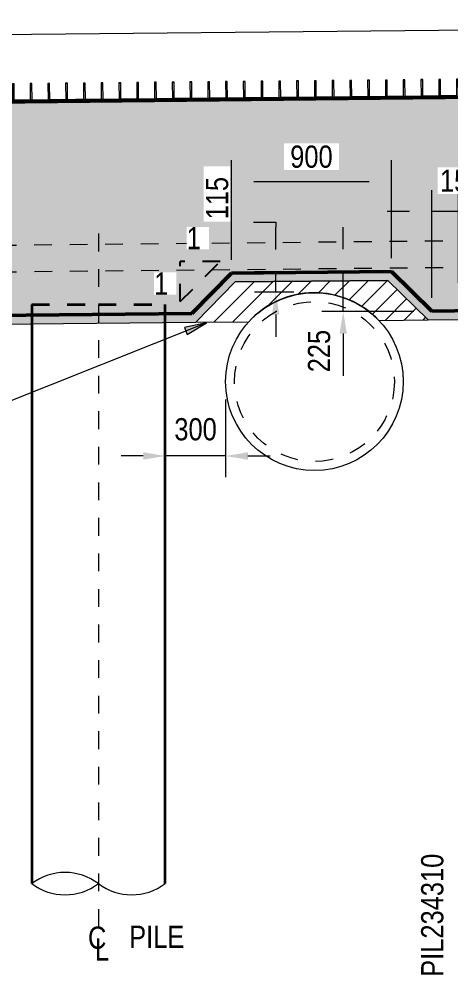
# Model space of a CAD drawing. Header units: metres. Extents: x 1652 to 1736, y -584 to 21.
# Drawn here: x 1699.38 to 1701.81, y 14.05 to 19.43 of the extents above; entities that cross this region are included whole.
import ezdxf

# ---------------------------------------------------------------- set-up
doc = ezdxf.new("R2010")
doc.units = ezdxf.units.M
doc.linetypes.add('JacobsCenter', pattern=[0.015, 0.009, -0.0015, 0.003, -0.0015])
doc.linetypes.add('JacobsDash', pattern=[0.0045, 0.003, -0.0015])
doc.layers.get('Defpoints').update_dxf_attribs({"color": 41})
for name, color, linetype, lineweight in [('BRIDGE-ABUTMENT-CONC', 7, 'Continuous', 50), ('BRIDGE-FRAMING-LINE-18-HID', 7, 'JacobsDash', 18), ('D-BDGE', 7, 'Continuous', 13), ('D-BDGE-FLOOR', 7, 'Continuous', 50), ('D-BDGE-FNDN-LINES-18-HID', 7, 'JacobsDash', 18), ('D-BDGE-FNDN-PILE-CONC', 7, 'Continuous', 50), ('D-BDGE-FRAMING', 7, 'Continuous', 50), ('D-BDGE-LINE', 7, 'Continuous', 9), ('D-ENHA-GEN-LINE', 7, 'Continuous', 9), ('D-ENHA-TEXT', 7, 'Continuous', 9), ('D-ENHA-TEXT-DIMS', 7, 'Continuous', 9), ('D-ENHA-TEXT-TAG', 7, 'Continuous', 18)]:
    doc.layers.add(name, color=color, linetype=linetype, lineweight=lineweight)
doc.styles.add('Arial Narrow_1', font='ARIALN.TTF', dxfattribs={"height": 0.125})
doc.styles.add('Arial Narrow_3', font='ARIALN.TTF', dxfattribs={"height": 0.125})
doc.dimstyles.new('Dimension_Standard_O__mm_', dxfattribs={"dimscale": 0.3048, "dimtxt": 0.127929, "dimasz": 0.410105, "dimexe": 0.393701, "dimexo": 0.246063, "dimgap": 0.246063, "dimtad": 1, "dimdec": 0, "dimlfac": 1000, "dimzin": 0, "dimdsep": 46, "dimtxsty": 'Arial Narrow_1', "dimsah": 1, "dimcen": 0.09, "dimaunit": 1, "dimadec": 4, "dimazin": 0, "dimtfac": 1, "dimtdec": 4, "dimtix": 1, "dimtmove": 0, "dimatfit": 3, "dimfxl": 1, "dimtvp": 1, "dimtfill": 1, "dimtolj": 1, "dimtzin": 0, "dimlwd": 18, "dimlwe": 18, "dimarcsym": 2})
doc.dimstyles.new('Dimension_Standard_O__mm__1', dxfattribs={"dimscale": 0.3048, "dimtxt": 0.127929, "dimasz": 0.410105, "dimexe": 0.393701, "dimexo": 0.246063, "dimgap": 0.246063, "dimtad": 1, "dimdec": 0, "dimlfac": 1000, "dimzin": 0, "dimdsep": 46, "dimtxsty": 'Arial Narrow_1', "dimsah": 1, "dimcen": 0.09, "dimaunit": 1, "dimadec": 4, "dimazin": 0, "dimtfac": 1, "dimtdec": 4, "dimtix": 1, "dimtmove": 2, "dimatfit": 3, "dimfxl": 1, "dimtvp": 1, "dimtfill": 1, "dimtolj": 1, "dimtzin": 0, "dimlwd": 18, "dimlwe": 18, "dimarcsym": 2})
doc.dimstyles.new('Dimension_Standard_O__mm__2', dxfattribs={"dimscale": 0.3048, "dimtxt": 0.127929, "dimasz": 0.410105, "dimexe": 0.393701, "dimexo": 0.246063, "dimgap": 0.246063, "dimtad": 1, "dimdec": 0, "dimlfac": 1000, "dimzin": 0, "dimdsep": 46, "dimtxsty": 'Arial Narrow_3', "dimsah": 1, "dimcen": 0.09, "dimaunit": 1, "dimadec": 4, "dimazin": 0, "dimtfac": 1, "dimtdec": 4, "dimtix": 1, "dimtmove": 0, "dimatfit": 3, "dimfxl": 1, "dimtvp": 1, "dimtfill": 1, "dimtolj": 1, "dimtzin": 0, "dimlwd": 18, "dimlwe": 18, "dimarcsym": 2})
doc.dimstyles.new('Dimension_Standard_O__mm__3', dxfattribs={"dimscale": 0.3048, "dimtxt": 0.127929, "dimasz": 0.410105, "dimexe": 0.393701, "dimexo": 0.246063, "dimgap": 0.246063, "dimtad": 1, "dimdec": 0, "dimlfac": 1000, "dimzin": 0, "dimdsep": 46, "dimtxsty": 'Arial Narrow_1', "dimsah": 1, "dimcen": 0.09, "dimaunit": 1, "dimadec": 4, "dimazin": 0, "dimtfac": 1, "dimtdec": 4, "dimtix": 1, "dimtmove": 1, "dimatfit": 3, "dimfxl": 1, "dimtvp": 1, "dimtfill": 1, "dimtolj": 1, "dimtzin": 0, "dimlwd": 18, "dimlwe": 18, "dimarcsym": 2})

# ---------------------------------------------------------------- blocks, each defined once
blk = doc.blocks.new('01_SFO_FRP_Pile_CastInPlace_CS - CAST-IN-PLACE PILE - 0750-V12-DRG-2871071 - ABUTMENT A CONCRETE ELEVATION')
at = {"layer": 'D-BDGE-FNDN-LINES-18-HID', "lineweight": 35}
for p, q in [((1655.7254, 17.8278), (1655.7254, 17.7683)), ((1655.7254, 17.8278), (1656.1003, 17.8278)), ((1655.7254, 17.8278), (1656.1002, 17.8278)), ((1656.1003, 17.8278), (1656.4754, 17.8278)), ((1656.1004, 17.8278), (1656.4754, 17.8278)), ((1656.4754, 17.7758), (1656.4754, 17.8278))]:
    blk.add_line(p, q, dxfattribs=at)
at = {"layer": 'D-BDGE-FNDN-PILE-CONC', "lineweight": 35}
for p, q in [((1655.7254, 17.7683), (1655.7254, 14.57)), ((1656.4754, 14.5697), (1656.4754, 17.7758))]:
    blk.add_line(p, q, dxfattribs=at)
blk = doc.blocks.new('07_STR_DPS_PermadecPanel - 07_STR_DPS_PermadecPanel-V47-DRG-2871071 - ABUTMENT A CONCRETE ELEVATION')
at = {"layer": 'BRIDGE-FRAMING-LINE-18-HID', "color": 9, "lineweight": 13, "true_color": 0xc3c3c3}
for p, q in [((1657.8158, 19.0912), (1657.8258, 19.0913)), ((1657.9158, 19.0922), (1657.9258, 19.0923)), ((1658.0158, 19.0932), (1658.0258, 19.0933)), ((1658.1158, 19.0942), (1658.1258, 19.0943)), ((1658.2158, 19.0952), (1658.2258, 19.0953)), ((1658.3158, 19.0962), (1658.3258, 19.0963)), ((1657.7718, 18.9978), (1657.8168, 18.9983)), ((1658.3717, 18.9978), (1657.7718, 18.9918)), ((1657.7718, 18.9918), (1657.7718, 18.9921)), ((1657.7718, 18.9921), (1657.7718, 18.9918)), ((1657.8167, 18.9986), (1657.8168, 18.9983)), ((1657.8168, 18.9983), (1657.8167, 18.9985)), ((1657.8267, 18.9987), (1657.8268, 18.9984)), ((1657.8267, 18.9986), (1657.8268, 18.9984)), ((1657.8268, 18.9984), (1657.9167, 18.9993)), ((1657.9167, 18.9996), (1657.9167, 18.9993)), ((1657.9167, 18.9993), (1657.9167, 18.9995)), ((1657.9267, 18.9994), (1658.0167, 19.0003)), ((1657.9267, 18.9997), (1657.9267, 18.9994)), ((1657.9267, 18.9996), (1657.9267, 18.9994)), ((1658.0167, 19.0006), (1658.0167, 19.0003)), ((1658.0167, 19.0003), (1658.0167, 19.0005)), ((1658.0267, 19.0004), (1658.1167, 19.0012)), ((1658.0267, 19.0007), (1658.0267, 19.0004)), ((1658.0267, 19.0006), (1658.0267, 19.0004)), ((1658.1167, 19.0016), (1658.1167, 19.0012)), ((1658.1167, 19.0012), (1658.1167, 19.0015)), ((1658.1267, 19.0013), (1658.2167, 19.0022)), ((1658.1267, 19.0017), (1658.1267, 19.0013)), ((1658.1267, 19.0016), (1658.1267, 19.0013)), ((1658.2167, 19.0026), (1658.2167, 19.0022)), ((1658.2167, 19.0022), (1658.2167, 19.0025)), ((1658.2267, 19.0023), (1658.3167, 19.0032)), ((1658.2267, 19.0027), (1658.2267, 19.0023)), ((1658.2267, 19.0026), (1658.2267, 19.0023)), ((1658.3167, 19.0036), (1658.3167, 19.0032)), ((1658.3167, 19.0032), (1658.3167, 19.0035)), ((1658.3267, 19.0033), (1658.3717, 19.0038)), ((1658.3267, 19.0037), (1658.3267, 19.0033)), ((1658.3267, 19.0036), (1658.3267, 19.0033)), ((1658.3718, 18.9981), (1658.3718, 18.9978)), ((1658.3718, 18.9978), (1658.3718, 18.9981))]:
    blk.add_line(p, q, dxfattribs=at)
at = {"layer": 'D-BDGE-FRAMING', "color": 9, "lineweight": 13, "true_color": 0xc3c3c3}
for p, q in [((1657.8258, 19.0917), (1657.8158, 19.0916)), ((1657.8158, 19.0916), (1657.8167, 18.9986)), ((1657.8267, 18.9987), (1657.8258, 19.0917)), ((1657.9258, 19.0927), (1657.9158, 19.0926)), ((1657.9158, 19.0926), (1657.9167, 18.9996)), ((1657.9267, 18.9997), (1657.9258, 19.0927)), ((1658.0258, 19.0937), (1658.0158, 19.0936)), ((1658.0158, 19.0936), (1658.0167, 19.0006)), ((1658.0267, 19.0007), (1658.0258, 19.0937)), ((1658.1258, 19.0947), (1658.1158, 19.0946)), ((1658.1158, 19.0946), (1658.1167, 19.0016)), ((1658.1267, 19.0017), (1658.1258, 19.0947)), ((1658.2258, 19.0957), (1658.2158, 19.0956)), ((1658.2158, 19.0956), (1658.2167, 19.0026)), ((1658.2267, 19.0027), (1658.2258, 19.0957)), ((1658.3258, 19.0967), (1658.3158, 19.0966)), ((1658.3158, 19.0966), (1658.3167, 19.0036)), ((1658.3267, 19.0037), (1658.3258, 19.0967)), ((1657.8167, 18.9986), (1657.7717, 18.9981)), ((1657.7717, 18.9981), (1657.7718, 18.9921)), ((1657.7718, 18.9921), (1658.3718, 18.9981)), ((1657.9167, 18.9996), (1657.8267, 18.9987)), ((1658.0167, 19.0006), (1657.9267, 18.9997)), ((1658.1167, 19.0016), (1658.0267, 19.0007)), ((1658.2167, 19.0026), (1658.1267, 19.0017)), ((1658.3167, 19.0036), (1658.2267, 19.0027)), ((1658.3717, 19.0041), (1658.3267, 19.0037)), ((1658.3718, 18.9981), (1658.3717, 19.0041))]:
    blk.add_line(p, q, dxfattribs=at)
blk = doc.blocks.new('07_STR_DPS_PermadecPanel - 07_STR_DPS_PermadecPanel-V48-DRG-2871071 - ABUTMENT A CONCRETE ELEVATION')
at = {"layer": 'BRIDGE-FRAMING-LINE-18-HID', "color": 9, "lineweight": 13, "true_color": 0xc3c3c3}
for p, q in [((1657.2159, 19.0853), (1657.2259, 19.0854)), ((1657.3158, 19.0863), (1657.3258, 19.0864)), ((1657.4158, 19.0873), (1657.4258, 19.0874)), ((1657.5158, 19.0883), (1657.5258, 19.0884)), ((1657.6158, 19.0893), (1657.6258, 19.0894)), ((1657.7158, 19.0902), (1657.7258, 19.0903)), ((1657.1718, 18.9918), (1657.2168, 18.9923)), ((1657.1718, 18.9862), (1657.1718, 18.9858)), ((1657.1718, 18.9858), (1657.1718, 18.9861)), ((1657.2168, 18.9923), (1657.2168, 18.9926)), ((1657.2168, 18.9926), (1657.2168, 18.9923)), ((1657.2268, 18.9924), (1657.3168, 18.9933)), ((1657.2268, 18.9927), (1657.2268, 18.9924)), ((1657.2268, 18.9927), (1657.2268, 18.9924)), ((1657.3168, 18.9933), (1657.3168, 18.9936)), ((1657.3168, 18.9936), (1657.3168, 18.9933)), ((1657.3268, 18.9934), (1657.4168, 18.9943)), ((1657.3268, 18.9937), (1657.3268, 18.9934)), ((1657.3268, 18.9937), (1657.3268, 18.9934)), ((1657.4167, 18.9946), (1657.4168, 18.9943)), ((1657.4168, 18.9943), (1657.4168, 18.9946)), ((1657.4267, 18.9947), (1657.4268, 18.9944)), ((1657.4268, 18.9944), (1657.5168, 18.9953)), ((1657.4268, 18.9947), (1657.4268, 18.9944)), ((1657.5167, 18.9956), (1657.5168, 18.9953)), ((1657.5168, 18.9953), (1657.5168, 18.9956)), ((1657.5267, 18.9957), (1657.5268, 18.9954)), ((1657.5268, 18.9954), (1657.6168, 18.9963)), ((1657.5268, 18.9957), (1657.5268, 18.9954)), ((1657.7718, 18.9918), (1657.5555, 18.9896)), ((1657.6167, 18.9966), (1657.6168, 18.9963)), ((1657.6168, 18.9963), (1657.6168, 18.9966)), ((1657.6267, 18.9967), (1657.6268, 18.9964)), ((1657.6268, 18.9964), (1657.7168, 18.9973)), ((1657.6268, 18.9967), (1657.6268, 18.9964)), ((1657.7167, 18.9976), (1657.7168, 18.9973)), ((1657.7168, 18.9973), (1657.7168, 18.9976)), ((1657.7267, 18.9977), (1657.7268, 18.9974)), ((1657.7268, 18.9974), (1657.7718, 18.9978)), ((1657.7268, 18.9977), (1657.7268, 18.9974)), ((1657.7718, 18.9921), (1657.7718, 18.9918)), ((1657.7718, 18.9918), (1657.7718, 18.9921))]:
    blk.add_line(p, q, dxfattribs=at)
at = {"layer": 'D-BDGE-FRAMING', "color": 9, "lineweight": 13, "true_color": 0xc3c3c3}
for p, q in [((1657.2258, 19.0857), (1657.2158, 19.0856)), ((1657.2158, 19.0856), (1657.2168, 18.9926)), ((1657.2268, 18.9927), (1657.2258, 19.0857)), ((1657.3258, 19.0867), (1657.3158, 19.0866)), ((1657.3158, 19.0866), (1657.3168, 18.9936)), ((1657.3268, 18.9937), (1657.3258, 19.0867)), ((1657.4258, 19.0877), (1657.4158, 19.0876)), ((1657.4158, 19.0876), (1657.4167, 18.9946)), ((1657.4267, 18.9947), (1657.4258, 19.0877)), ((1657.5258, 19.0887), (1657.5158, 19.0886)), ((1657.5158, 19.0886), (1657.5167, 18.9956)), ((1657.5267, 18.9957), (1657.5258, 19.0887)), ((1657.6258, 19.0897), (1657.6158, 19.0896)), ((1657.6158, 19.0896), (1657.6167, 18.9966)), ((1657.6267, 18.9967), (1657.6258, 19.0897)), ((1657.7258, 19.0907), (1657.7158, 19.0906)), ((1657.7158, 19.0906), (1657.7167, 18.9976)), ((1657.7267, 18.9977), (1657.7258, 19.0907)), ((1657.2168, 18.9926), (1657.1718, 18.9922)), ((1657.1718, 18.9922), (1657.1718, 18.9862)), ((1657.1718, 18.9862), (1657.7718, 18.9921)), ((1657.5555, 18.9896), (1657.1718, 18.9858)), ((1657.3168, 18.9936), (1657.2268, 18.9927)), ((1657.4167, 18.9946), (1657.3268, 18.9937)), ((1657.5167, 18.9956), (1657.4267, 18.9947)), ((1657.6167, 18.9966), (1657.5267, 18.9957)), ((1657.7167, 18.9976), (1657.6267, 18.9967)), ((1657.7717, 18.9981), (1657.7267, 18.9977)), ((1657.7718, 18.9921), (1657.7717, 18.9981))]:
    blk.add_line(p, q, dxfattribs=at)
blk = doc.blocks.new('07_STR_DPS_PermadecPanel - 07_STR_DPS_PermadecPanel-V49-DRG-2871071 - ABUTMENT A CONCRETE ELEVATION')
at = {"layer": 'BRIDGE-FRAMING-LINE-18-HID', "color": 9, "lineweight": 13, "true_color": 0xc3c3c3}
for p, q in [((1656.6159, 19.0793), (1656.6259, 19.0794)), ((1656.7159, 19.0803), (1656.7259, 19.0804)), ((1656.8159, 19.0813), (1656.8259, 19.0814)), ((1656.9159, 19.0823), (1656.9259, 19.0824)), ((1657.0159, 19.0833), (1657.0259, 19.0834)), ((1657.1159, 19.0843), (1657.1259, 19.0844)), ((1656.5718, 18.9858), (1656.6168, 18.9863)), ((1656.5719, 18.9798), (1656.5719, 18.9801)), ((1656.6168, 18.9863), (1656.6168, 18.9866)), ((1656.6168, 18.9866), (1656.6168, 18.9863)), ((1656.6268, 18.9864), (1656.7168, 18.9873)), ((1656.6268, 18.9867), (1656.6268, 18.9864)), ((1656.6268, 18.9867), (1656.6268, 18.9864)), ((1656.7168, 18.9873), (1656.7168, 18.9876)), ((1656.7168, 18.9876), (1656.7168, 18.9873)), ((1656.7268, 18.9874), (1656.8168, 18.9883)), ((1656.7268, 18.9877), (1656.7268, 18.9874)), ((1656.7268, 18.9877), (1656.7268, 18.9874)), ((1656.8168, 18.9883), (1656.8168, 18.9886)), ((1656.8168, 18.9886), (1656.8168, 18.9883)), ((1656.8268, 18.9884), (1656.9168, 18.9893)), ((1656.8268, 18.9887), (1656.8268, 18.9884)), ((1656.8268, 18.9887), (1656.8268, 18.9884)), ((1656.9168, 18.9893), (1656.9168, 18.9896)), ((1656.9168, 18.9896), (1656.9168, 18.9893)), ((1656.9268, 18.9894), (1657.0168, 18.9903)), ((1656.9268, 18.9897), (1656.9268, 18.9894)), ((1656.9268, 18.9897), (1656.9268, 18.9894)), ((1657.0168, 18.9903), (1657.0168, 18.9906)), ((1657.0168, 18.9906), (1657.0168, 18.9903)), ((1657.0268, 18.9904), (1657.1168, 18.9913)), ((1657.0268, 18.9907), (1657.0268, 18.9904)), ((1657.0268, 18.9907), (1657.0268, 18.9904)), ((1657.1168, 18.9913), (1657.1168, 18.9916)), ((1657.1168, 18.9916), (1657.1168, 18.9913)), ((1657.1268, 18.9914), (1657.1718, 18.9918)), ((1657.1268, 18.9917), (1657.1268, 18.9914)), ((1657.1268, 18.9917), (1657.1268, 18.9914)), ((1657.1718, 18.9858), (1657.1718, 18.9862)), ((1657.1718, 18.9861), (1657.1718, 18.9858))]:
    blk.add_line(p, q, dxfattribs=at)
at = {"layer": 'D-BDGE-FRAMING', "color": 9, "lineweight": 13, "true_color": 0xc3c3c3}
for p, q in [((1656.6259, 19.0797), (1656.6159, 19.0796)), ((1656.6159, 19.0796), (1656.6168, 18.9866)), ((1656.6268, 18.9867), (1656.6259, 19.0797)), ((1656.7259, 19.0807), (1656.7159, 19.0806)), ((1656.7159, 19.0806), (1656.7168, 18.9876)), ((1656.7268, 18.9877), (1656.7259, 19.0807)), ((1656.8258, 19.0817), (1656.8158, 19.0816)), ((1656.8158, 19.0816), (1656.8168, 18.9886)), ((1656.8268, 18.9887), (1656.8258, 19.0817)), ((1656.9258, 19.0827), (1656.9158, 19.0826)), ((1656.9158, 19.0826), (1656.9168, 18.9896)), ((1656.9268, 18.9897), (1656.9258, 19.0827)), ((1657.0258, 19.0837), (1657.0158, 19.0836)), ((1657.0158, 19.0836), (1657.0168, 18.9906)), ((1657.0268, 18.9907), (1657.0258, 19.0837)), ((1657.1258, 19.0847), (1657.1158, 19.0846)), ((1657.1158, 19.0846), (1657.1168, 18.9916)), ((1657.1268, 18.9917), (1657.1258, 19.0847)), ((1656.6168, 18.9866), (1656.5718, 18.9862)), ((1656.5718, 18.9802), (1657.1718, 18.9862)), ((1656.5718, 18.9862), (1656.5718, 18.9802)), ((1656.5718, 18.9802), (1656.5719, 18.9798)), ((1657.1718, 18.9858), (1656.5719, 18.9798)), ((1656.7168, 18.9876), (1656.6268, 18.9867)), ((1656.8168, 18.9886), (1656.7268, 18.9877)), ((1656.9168, 18.9896), (1656.8268, 18.9887)), ((1657.0168, 18.9906), (1656.9268, 18.9897)), ((1657.1168, 18.9916), (1657.0268, 18.9907)), ((1657.1718, 18.9922), (1657.1268, 18.9917)), ((1657.1718, 18.9862), (1657.1718, 18.9922))]:
    blk.add_line(p, q, dxfattribs=at)
blk = doc.blocks.new('07_STR_DPS_PermadecPanel - 07_STR_DPS_PermadecPanel-V50-DRG-2871071 - ABUTMENT A CONCRETE ELEVATION')
at = {"layer": 'BRIDGE-FRAMING-LINE-18-HID', "color": 9, "lineweight": 13, "true_color": 0xc3c3c3}
for p, q in [((1656.0159, 19.0733), (1656.0259, 19.0734)), ((1656.1159, 19.0743), (1656.1259, 19.0744)), ((1656.2159, 19.0753), (1656.2259, 19.0754)), ((1656.3159, 19.0763), (1656.3259, 19.0764)), ((1656.4159, 19.0773), (1656.4259, 19.0774)), ((1656.5159, 19.0783), (1656.5259, 19.0784)), ((1655.9718, 18.9798), (1656.0168, 18.9803)), ((1655.9719, 18.9738), (1655.9719, 18.9741)), ((1656.0168, 18.9803), (1656.0168, 18.9806)), ((1656.0168, 18.9806), (1656.0168, 18.9803)), ((1656.0268, 18.9804), (1656.1168, 18.9813)), ((1656.0268, 18.9807), (1656.0268, 18.9804)), ((1656.0268, 18.9807), (1656.0268, 18.9804)), ((1656.1168, 18.9813), (1656.1168, 18.9816)), ((1656.1168, 18.9816), (1656.1168, 18.9813)), ((1656.1268, 18.9814), (1656.2168, 18.9823)), ((1656.1268, 18.9817), (1656.1268, 18.9814)), ((1656.1268, 18.9817), (1656.1268, 18.9814)), ((1656.2168, 18.9823), (1656.2168, 18.9826)), ((1656.2168, 18.9826), (1656.2168, 18.9823)), ((1656.2268, 18.9824), (1656.3168, 18.9833)), ((1656.2268, 18.9827), (1656.2268, 18.9824)), ((1656.2268, 18.9827), (1656.2268, 18.9824)), ((1656.3168, 18.9833), (1656.3168, 18.9836)), ((1656.3168, 18.9836), (1656.3168, 18.9833)), ((1656.3268, 18.9834), (1656.4168, 18.9843)), ((1656.3268, 18.9837), (1656.3268, 18.9834)), ((1656.3268, 18.9837), (1656.3268, 18.9834)), ((1656.4168, 18.9843), (1656.4168, 18.9846)), ((1656.4168, 18.9846), (1656.4168, 18.9843)), ((1656.4268, 18.9844), (1656.5168, 18.9853)), ((1656.4268, 18.9847), (1656.4268, 18.9844)), ((1656.4268, 18.9847), (1656.4268, 18.9844)), ((1656.5168, 18.9853), (1656.5168, 18.9856)), ((1656.5168, 18.9856), (1656.5168, 18.9853)), ((1656.5268, 18.9854), (1656.5718, 18.9858)), ((1656.5268, 18.9857), (1656.5268, 18.9854)), ((1656.5268, 18.9857), (1656.5268, 18.9854)), ((1656.5719, 18.9801), (1656.5719, 18.9798))]:
    blk.add_line(p, q, dxfattribs=at)
at = {"layer": 'D-BDGE-FRAMING', "color": 9, "lineweight": 13, "true_color": 0xc3c3c3}
for p, q in [((1656.0259, 19.0737), (1656.0159, 19.0736)), ((1656.0159, 19.0736), (1656.0168, 18.9806)), ((1656.0268, 18.9807), (1656.0259, 19.0737)), ((1656.1259, 19.0747), (1656.1159, 19.0746)), ((1656.1159, 19.0746), (1656.1168, 18.9816)), ((1656.1268, 18.9817), (1656.1259, 19.0747)), ((1656.2259, 19.0757), (1656.2159, 19.0756)), ((1656.2159, 19.0756), (1656.2168, 18.9826)), ((1656.2268, 18.9827), (1656.2259, 19.0757)), ((1656.3259, 19.0767), (1656.3159, 19.0766)), ((1656.3159, 19.0766), (1656.3168, 18.9836)), ((1656.3268, 18.9837), (1656.3259, 19.0767)), ((1656.4259, 19.0777), (1656.4159, 19.0776)), ((1656.4159, 19.0776), (1656.4168, 18.9846)), ((1656.4268, 18.9847), (1656.4259, 19.0777)), ((1656.5259, 19.0787), (1656.5159, 19.0786)), ((1656.5159, 19.0786), (1656.5168, 18.9856)), ((1656.5268, 18.9857), (1656.5259, 19.0787)), ((1656.0168, 18.9806), (1655.9718, 18.9802)), ((1655.9718, 18.9802), (1655.9719, 18.9742)), ((1655.9719, 18.9742), (1656.5718, 18.9802)), ((1656.5718, 18.9798), (1655.9719, 18.9738)), ((1655.9719, 18.9742), (1655.9719, 18.9738)), ((1656.1168, 18.9816), (1656.0268, 18.9807)), ((1656.2168, 18.9826), (1656.1268, 18.9817)), ((1656.3168, 18.9836), (1656.2268, 18.9827)), ((1656.4168, 18.9846), (1656.3268, 18.9837)), ((1656.5168, 18.9856), (1656.4268, 18.9847)), ((1656.5718, 18.9862), (1656.5268, 18.9857)), ((1656.5718, 18.9802), (1656.5718, 18.9862)), ((1656.5719, 18.9798), (1656.5718, 18.9802))]:
    blk.add_line(p, q, dxfattribs=at)
blk = doc.blocks.new('07_STR_DPS_PermadecPanel - 07_STR_DPS_PermadecPanel-V51-DRG-2871071 - ABUTMENT A CONCRETE ELEVATION')
at = {"layer": 'BRIDGE-FRAMING-LINE-18-HID', "color": 9, "lineweight": 13, "true_color": 0xc3c3c3}
for p, q in [((1655.9159, 19.0723), (1655.9259, 19.0724)), ((1655.4159, 19.0673), (1655.4259, 19.0674)), ((1655.5159, 19.0683), (1655.5259, 19.0684)), ((1655.6159, 19.0693), (1655.6259, 19.0694)), ((1655.7159, 19.0703), (1655.7259, 19.0704)), ((1655.8159, 19.0713), (1655.8259, 19.0714)), ((1655.3719, 18.9738), (1655.4169, 18.9743)), ((1655.3719, 18.9678), (1655.3719, 18.9681)), ((1655.4168, 18.9746), (1655.4169, 18.9743)), ((1655.4169, 18.9743), (1655.4169, 18.9746)), ((1655.4268, 18.9747), (1655.4269, 18.9744)), ((1655.4269, 18.9744), (1655.5169, 18.9753)), ((1655.4269, 18.9747), (1655.4269, 18.9744)), ((1655.5168, 18.9756), (1655.5169, 18.9753)), ((1655.5169, 18.9753), (1655.5169, 18.9756)), ((1655.5268, 18.9757), (1655.5269, 18.9754)), ((1655.5269, 18.9754), (1655.6169, 18.9763)), ((1655.5269, 18.9757), (1655.5269, 18.9754)), ((1655.6168, 18.9766), (1655.6169, 18.9763)), ((1655.6169, 18.9763), (1655.6169, 18.9766)), ((1655.6268, 18.9767), (1655.6269, 18.9764)), ((1655.6269, 18.9764), (1655.7169, 18.9773)), ((1655.6269, 18.9767), (1655.6269, 18.9764)), ((1655.7168, 18.9776), (1655.7169, 18.9773)), ((1655.7169, 18.9773), (1655.7169, 18.9776)), ((1655.7268, 18.9777), (1655.7269, 18.9774)), ((1655.7269, 18.9774), (1655.8169, 18.9783)), ((1655.7269, 18.9777), (1655.7269, 18.9774)), ((1655.8169, 18.9783), (1655.8168, 18.9786)), ((1655.8168, 18.9786), (1655.8169, 18.9783)), ((1655.8268, 18.9787), (1655.8269, 18.9784)), ((1655.8268, 18.9787), (1655.8269, 18.9784)), ((1655.8269, 18.9784), (1655.9168, 18.9793)), ((1655.9168, 18.9793), (1655.9168, 18.9796)), ((1655.9168, 18.9796), (1655.9168, 18.9793)), ((1655.9268, 18.9794), (1655.9718, 18.9798)), ((1655.9268, 18.9797), (1655.9268, 18.9794)), ((1655.9268, 18.9797), (1655.9268, 18.9794)), ((1655.9719, 18.9741), (1655.9719, 18.9738))]:
    blk.add_line(p, q, dxfattribs=at)
at = {"layer": 'D-BDGE-FRAMING', "color": 9, "lineweight": 13, "true_color": 0xc3c3c3}
for p, q in [((1655.9259, 19.0727), (1655.9159, 19.0726)), ((1655.9159, 19.0726), (1655.9168, 18.9796)), ((1655.9268, 18.9797), (1655.9259, 19.0727)), ((1655.4259, 19.0677), (1655.4159, 19.0676)), ((1655.4159, 19.0676), (1655.4168, 18.9746)), ((1655.4268, 18.9747), (1655.4259, 19.0677)), ((1655.5259, 19.0687), (1655.5159, 19.0686)), ((1655.5159, 19.0686), (1655.5168, 18.9756)), ((1655.5268, 18.9757), (1655.5259, 19.0687)), ((1655.6259, 19.0697), (1655.6159, 19.0696)), ((1655.6159, 19.0696), (1655.6168, 18.9766)), ((1655.6268, 18.9767), (1655.6259, 19.0697)), ((1655.7259, 19.0707), (1655.7159, 19.0706)), ((1655.7159, 19.0706), (1655.7168, 18.9776)), ((1655.7268, 18.9777), (1655.7259, 19.0707)), ((1655.8259, 19.0717), (1655.8159, 19.0716)), ((1655.8159, 19.0716), (1655.8168, 18.9786)), ((1655.8268, 18.9787), (1655.8259, 19.0717)), ((1655.4168, 18.9746), (1655.3718, 18.9742)), ((1655.3718, 18.9742), (1655.3719, 18.9682)), ((1655.3719, 18.9682), (1655.9719, 18.9742)), ((1655.9719, 18.9738), (1655.3719, 18.9678)), ((1655.3719, 18.9682), (1655.3719, 18.9678)), ((1655.5168, 18.9756), (1655.4268, 18.9747)), ((1655.6168, 18.9766), (1655.5268, 18.9757)), ((1655.7168, 18.9776), (1655.6268, 18.9767)), ((1655.8168, 18.9786), (1655.7268, 18.9777)), ((1655.9168, 18.9796), (1655.8268, 18.9787)), ((1655.9718, 18.9802), (1655.9268, 18.9797)), ((1655.9719, 18.9742), (1655.9718, 18.9802)), ((1655.9719, 18.9738), (1655.9719, 18.9742))]:
    blk.add_line(p, q, dxfattribs=at)
blk = doc.blocks.new('CS_DET_Pile-Column_BreakLine - CS_Tubular BreakLine-5514569-DRG-2871071 - ABUTMENT A CONCRETE ELEVATION')
at = {"layer": 'D-BDGE-LINE', "lineweight": 18}
for centre, start, end in [((1654.3225, 14.3212), 52.9573, 127.0427), ((1654.3225, 14.8184), 232.9573, 307.0427), ((1654.6978, 14.8184), 232.9573, 307.0427)]:
    blk.add_arc(centre, 0.3115, start, end, dxfattribs=at)
blk = doc.blocks.new('CS_Annot_Centreline Symbol1 - CS_Annot_Centreline Symbol 2-5308920-DRG-2871071 - ABUTMENT A CONCRETE ELEVATION')
at = {"layer": 'D-ENHA-GEN-LINE', "char_height": 0.125, "attachment_point": 1, "style": 'Arial Narrow_1'}
for s, insert, width in [('C  ', (1654.4318, 14.3284), 0.220464), ('L', (1654.4709, 14.2617), 0.096202)]:
    blk.add_mtext(s, dxfattribs=dict(at, insert=insert, width=width))
blk = doc.blocks.new('DIMBLOCK11-DRG-2871071 - ABUTMENT A CONCRETE ELEVATION')
at = {"layer": 'D-ENHA-TEXT-DIMS', "color": 0, "lineweight": 18, "transparency": 16777216}
for p, q in [((1701.6976, 17.8658), (1701.6976, 18.4702)), ((1701.8476, 17.9497), (1701.8476, 18.4702)), ((1701.5726, 18.3502), (1701.4476, 18.3502)), ((1701.8476, 18.3502), (1701.6976, 18.3502)), ((1701.9726, 18.3502), (1702.0976, 18.3502))]:
    blk.add_line(p, q, dxfattribs=at)
at = {"layer": 'D-ENHA-TEXT-DIMS', "color": 0, "transparency": 16777216}
for points in [[(1701.5726, 18.371), (1701.5726, 18.3293), (1701.6976, 18.3502)], [(1701.9726, 18.371), (1701.9726, 18.3293), (1701.8476, 18.3502)]]:
    blk.add_solid(points, dxfattribs=at)
at = {"layer": 'Defpoints', "color": 0, "transparency": 16777216}
for p in [(1701.6976, 18.3502), (1701.8476, 17.8747), (1701.6976, 17.7908)]:
    blk.add_point(p, dxfattribs=at)
at = {"layer": 'D-ENHA-TEXT-DIMS', "color": 0, "lineweight": 18, "transparency": 16777216, "insert": (1701.7442, 18.5867), "char_height": 0.125, "width": 0.667667, "attachment_point": 1, "line_spacing_factor": 0.974696, "style": 'Arial Narrow_1', "bg_fill": 3, "box_fill_scale": 1.1, "bg_fill_color": 256, "bg_fill_true_color": 13158600, "bg_fill_transparency": 0}
blk.add_mtext('\\A1;150TYP', dxfattribs=at)
blk = doc.blocks.new('DIMBLOCK12-DRG-2871071 - ABUTMENT A CONCRETE ELEVATION')
at = {"layer": 'D-ENHA-TEXT-DIMS', "color": 0, "lineweight": 18, "transparency": 16777216}
for p, q in [((1700.5707, 18.0795), (1700.5707, 18.6398)), ((1701.4704, 18.0885), (1701.4704, 18.6398)), ((1700.6957, 18.5198), (1701.3454, 18.5198))]:
    blk.add_line(p, q, dxfattribs=at)
at = {"layer": 'D-ENHA-TEXT-DIMS', "color": 0, "transparency": 16777216}
for points in [[(1700.6957, 18.5406), (1700.6957, 18.4989), (1700.5707, 18.5198)], [(1701.3454, 18.5406), (1701.3454, 18.4989), (1701.4704, 18.5198)]]:
    blk.add_solid(points, dxfattribs=at)
at = {"layer": 'Defpoints', "color": 0, "transparency": 16777216}
for p in [(1701.4704, 18.5198), (1700.5707, 18.0045), (1701.4704, 18.0135)]:
    blk.add_point(p, dxfattribs=at)
at = {"layer": 'D-ENHA-TEXT-DIMS', "color": 0, "lineweight": 18, "transparency": 16777216, "insert": (1701.0206, 18.6586), "char_height": 0.125, "width": 0.285099, "attachment_point": 5, "style": 'Arial Narrow_1', "bg_fill": 3, "box_fill_scale": 1.1, "bg_fill_color": 256, "bg_fill_true_color": 13158600, "bg_fill_transparency": 0}
blk.add_mtext('\\A1;900', dxfattribs=at)
blk = doc.blocks.new('DIMBLOCK13-DRG-2871071 - ABUTMENT A CONCRETE ELEVATION')
at = {"layer": 'D-ENHA-TEXT-DIMS', "color": 0, "lineweight": 18, "transparency": 16777216}
for p, q in [((1701.1994, 18.1385), (1701.1994, 18.2635)), ((1701.3707, 18.0135), (1701.0794, 18.0135)), ((1701.1994, 17.7888), (1701.1994, 18.0135)), ((1701.5976, 17.7888), (1701.0794, 17.7888)), ((1701.1994, 17.6638), (1701.1994, 17.5388))]:
    blk.add_line(p, q, dxfattribs=at)
at = {"layer": 'D-ENHA-TEXT-DIMS', "color": 0, "transparency": 16777216}
for points in [[(1701.1785, 18.1385), (1701.2202, 18.1385), (1701.1994, 18.0135)], [(1701.1785, 17.6638), (1701.2202, 17.6638), (1701.1994, 17.7888)]]:
    blk.add_solid(points, dxfattribs=at)
at = {"layer": 'Defpoints', "color": 0, "transparency": 16777216}
for p in [(1701.1994, 18.0135), (1701.4457, 18.0135), (1701.6726, 17.7888)]:
    blk.add_point(p, dxfattribs=at)
at = {"layer": 'D-ENHA-TEXT-DIMS', "color": 0, "lineweight": 18, "transparency": 16777216, "insert": (1701.0008, 17.4464), "char_height": 0.125, "width": 0.285099, "attachment_point": 1, "rotation": 90, "line_spacing_factor": 0.974696, "style": 'Arial Narrow_1', "bg_fill": 3, "box_fill_scale": 1.1, "bg_fill_color": 256, "bg_fill_true_color": 13158600, "bg_fill_transparency": 0}
blk.add_mtext('\\A1;225', dxfattribs=at)
blk = doc.blocks.new('DIMBLOCK20-DRG-2871071 - ABUTMENT A CONCRETE ELEVATION')
at = {"layer": 'D-ENHA-TEXT-DIMS', "color": 0, "lineweight": 18, "transparency": 16777216}
for p, q in [((1700.199, 17.2821), (1700.199, 16.8556)), ((1700.5376, 17.294), (1700.5376, 16.8556)), ((1700.074, 16.9756), (1699.949, 16.9756)), ((1700.5376, 16.9756), (1700.199, 16.9756)), ((1700.6626, 16.9756), (1700.7876, 16.9756))]:
    blk.add_line(p, q, dxfattribs=at)
at = {"layer": 'D-ENHA-TEXT-DIMS', "color": 0, "transparency": 16777216}
for points in [[(1700.074, 16.9964), (1700.074, 16.9548), (1700.199, 16.9756)], [(1700.6626, 16.9964), (1700.6626, 16.9548), (1700.5376, 16.9756)]]:
    blk.add_solid(points, dxfattribs=at)
at = {"layer": 'Defpoints', "color": 0, "transparency": 16777216}
for p in [(1700.199, 17.3571), (1700.5376, 17.369), (1700.199, 16.9756)]:
    blk.add_point(p, dxfattribs=at)
at = {"layer": 'D-ENHA-TEXT-DIMS', "color": 0, "lineweight": 18, "transparency": 16777216, "insert": (1700.3683, 17.1251), "char_height": 0.125, "width": 0.285099, "attachment_point": 5, "style": 'Arial Narrow_3', "bg_fill": 3, "box_fill_scale": 1.1, "bg_fill_color": 256, "bg_fill_true_color": 13158600, "bg_fill_transparency": 0}
blk.add_mtext('\\A1;\u200e300', dxfattribs=at)
blk = doc.blocks.new('DIMBLOCK21-DRG-2871071 - ABUTMENT A CONCRETE ELEVATION')
at = {"layer": 'D-ENHA-TEXT-DIMS', "color": 0, "lineweight": 18, "transparency": 16777216}
for p, q in [((1700.6943, 18.2909), (1700.8193, 18.2909)), ((1700.8193, 18.2909), (1700.8193, 18.262)), ((1700.8193, 18.137), (1700.8193, 18.262)), ((1700.9206, 18.012), (1700.6993, 18.012)), ((1700.8193, 17.8965), (1700.8193, 18.012)), ((1700.9217, 17.8965), (1700.6993, 17.8965)), ((1700.8193, 17.7715), (1700.8193, 17.6465))]:
    blk.add_line(p, q, dxfattribs=at)
at = {"layer": 'D-ENHA-TEXT-DIMS', "color": 0, "transparency": 16777216}
for points in [[(1700.7984, 18.137), (1700.8401, 18.137), (1700.8193, 18.012)], [(1700.7984, 17.7715), (1700.8401, 17.7715), (1700.8193, 17.8965)]]:
    blk.add_solid(points, dxfattribs=at)
at = {"layer": 'Defpoints', "color": 0, "transparency": 16777216}
for p in [(1700.8193, 18.012), (1700.9956, 18.012), (1700.9967, 17.8965)]:
    blk.add_point(p, dxfattribs=at)
at = {"layer": 'D-ENHA-TEXT-DIMS', "color": 0, "lineweight": 18, "transparency": 16777216, "insert": (1700.4271, 18.3066), "char_height": 0.125, "width": 0.285099, "attachment_point": 1, "rotation": 90, "line_spacing_factor": 0.974696, "style": 'Arial Narrow_1', "bg_fill": 3, "box_fill_scale": 1.1, "bg_fill_color": 256, "bg_fill_true_color": 13158600, "bg_fill_transparency": 0}
blk.add_mtext('\\A1;115', dxfattribs=at)

msp = doc.modelspace()

# ---------------------------------------------------------------- hatches: boundary and pattern name
at = {"layer": 'BRIDGE-ABUTMENT-CONC', "true_color": 0xc0c0c0}
for points in [[(1697.7068, 17.751), (1700.3479, 17.7773), (1700.5707, 18.0045), (1701.4705, 18.0135), (1701.6977, 17.7907), (1709.6354, 17.8699), (1709.6354, 19.0699), (1697.7069, 18.951), (1697.7068, 17.9242)], [(1700.3479, 17.7773), (1700.3482, 17.7773), (1700.3482, 17.7775)]]:
    msp.add_hatch(color=9, dxfattribs=at).paths.add_polyline_path(points)
at = {"layer": 'D-BDGE-LINE'}
h = msp.add_hatch(dxfattribs=at)
h.set_pattern_fill('FP_2', color=256, style=0, pattern_type=2)
h.set_pattern_definition([(0, (1706.63115, 17.949), (0.4064, 0.1016), [0.01676, -0.28804, 0.01676, -0.28804, -1.626]), (0, (1706.63115, 17.949), (0.4064, 0.1016), [-0.6096, 0.01676, -0.59284, 0.01676, -0.28804, -0.7112]), (0, (1706.63115, 17.949), (0.4064, 0.1016), [-1.524, 0.01676, -0.18644, 0.01676, -0.49124]), (120, (1706.78415, 17.999), (-0.2911882, 0.30115272), [0.01676, -0.28804, 0.01676, -0.28804, -1.626]), (120, (1706.78415, 17.999), (-0.2911882, 0.30115272), [-0.6096, 0.01676, -0.59284, 0.01676, -0.28804, -0.7112]), (120, (1706.78415, 17.999), (-0.2911882, 0.30115272), [-1.524, 0.01676, -0.18644, 0.01676, -0.49124]), (240, (1706.83415, 18.203), (-0.1152118, -0.40275272), [0.01676, -0.28804, 0.01676, -0.28804, -1.626]), (240, (1706.83415, 18.203), (-0.1152118, -0.40275272), [-0.6096, 0.01676, -0.59284, 0.01676, -0.28804, -0.7112]), (240, (1706.83415, 18.203), (-0.1152118, -0.40275272), [-1.524, 0.01676, -0.18644, 0.01676, -0.49124])])
h.paths.add_polyline_path([(1733.4669, 17.5819), (1733.4664, 17.6319), (1713.1665, 17.8348), (1709.6354, 17.8699), (1701.6976, 17.7908), (1701.4704, 18.0135), (1700.5707, 18.0043), (1700.3479, 17.7773), (1697.7068, 17.751), (1697.7069, 17.701), (1700.3692, 17.7276), (1700.5919, 17.9547), (1701.4502, 17.9633), (1701.6774, 17.7406), (1709.6358, 17.8199), (1727.1565, 17.6452), (1733.4664, 17.5819)])
h = msp.add_hatch(dxfattribs=at)
h.set_pattern_fill('FP_3', color=256, style=0, pattern_type=2)
h.set_pattern_definition([(45, (1706.63115, 17.949), (-0.053033, 0.053033), [])])
h.paths.add_polyline_path([(1700.3692, 17.7276), (1700.6678, 17.7305), (1700.7221, 17.7819), (1700.7834, 17.8245), (1700.8504, 17.8576), (1700.9215, 17.8803), (1700.9953, 17.8922), (1701.07, 17.8929), (1701.144, 17.8826), (1701.2156, 17.8613), (1701.2832, 17.8295), (1701.3453, 17.7881), (1701.4006, 17.7378), (1701.6774, 17.7406), (1701.4502, 17.9633), (1700.5919, 17.9547), (1700.3921, 17.751)])
at = {"layer": 'D-ENHA-TEXT'}
msp.add_hatch(color=256, dxfattribs=at).paths.add_polyline_path([(1700.4295, 17.7251), (1700.3052, 17.6993), (1700.3215, 17.6583)])

# ---------------------------------------------------------------- linework, layer by layer
at = {"layer": 'BRIDGE-ABUTMENT-CONC'}
for p, q in [((1700.3479, 17.7773), (1700.5707, 18.0045)), ((1700.5709, 18.0045), (1700.3482, 17.7773)), ((1700.5707, 18.0045), (1701.4705, 18.0135)), ((1701.4705, 18.0135), (1701.6977, 17.7907)), ((1701.6977, 17.7907), (1709.6354, 17.8699)), ((1697.7068, 17.751), (1700.3479, 17.7773)), ((1700.3482, 17.7773), (1700.3479, 17.7773))]:
    msp.add_line(p, q, dxfattribs=at)
at = {"layer": 'BRIDGE-FRAMING-LINE-18-HID', "color": 8, "true_color": 0x808080}
for p, q in [((1701.4707, 18.0135), (1701.4705, 18.0135)), ((1701.4705, 18.0135), (1701.4707, 18.0135)), ((1701.6979, 17.7907), (1701.4707, 18.0135)), ((1700.3482, 17.7773), (1700.348, 17.7773))]:
    msp.add_line(p, q, dxfattribs=at)
at = {"layer": 'D-BDGE', "lineweight": 50}
for p, q in [((1697.7066, 18.9544), (1708.0974, 19.058)), ((1709.6368, 19.07), (1697.7068, 18.951)), ((1709.6355, 19.0699), (1697.7069, 18.951)), ((1697.7081, 18.951), (1709.6357, 19.0699))]:
    msp.add_line(p, q, dxfattribs=at)
at = {"layer": 'D-BDGE', "color": 143, "linetype": 'JacobsDash', "lineweight": 18, "true_color": 0x78aac8}
for p, q in [((1697.4599, 18.1435), (1709.6356, 18.2649)), ((1697.4614, 17.9935), (1709.6356, 18.1149))]:
    msp.add_line(p, q, dxfattribs=at)
at = {"layer": 'D-BDGE', "linetype": 'JacobsCenter', "lineweight": 18}
msp.add_line((1699.8214, 18.2268), (1699.8214, 14.2765), dxfattribs=at)
at = {"layer": 'D-BDGE', "linetype": 'JacobsCenter', "lineweight": 25}
for p, q in [((1700.2814, 17.8441), (1700.5077, 18.0703)), ((1700.2814, 17.8441), (1700.2814, 18.0703)), ((1700.5077, 18.0703), (1700.2814, 18.0703))]:
    msp.add_line(p, q, dxfattribs=at)
at = {"layer": 'D-BDGE', "lineweight": 18}
for p, q in [((1700.5707, 18.0045), (1700.348, 17.7773)), ((1701.4704, 18.0135), (1700.5707, 18.0045)), ((1701.6976, 17.7908), (1701.4704, 18.0135)), ((1700.3692, 17.7276), (1700.5919, 17.9547)), ((1700.5919, 17.9547), (1700.3692, 17.7276)), ((1700.5919, 17.9547), (1701.4502, 17.9633)), ((1701.4502, 17.9633), (1700.5919, 17.9547)), ((1701.4502, 17.9633), (1701.6774, 17.7406)), ((1701.6774, 17.7406), (1701.4502, 17.9633)), ((1709.6358, 17.8699), (1701.6976, 17.7908)), ((1701.6774, 17.7406), (1709.6358, 17.8199)), ((1700.348, 17.7773), (1697.7068, 17.751)), ((1697.7068, 17.701), (1700.3692, 17.7276)), ((1700.3692, 17.7276), (1700.6678, 17.7305)), ((1701.4006, 17.7378), (1701.6774, 17.7406)), ((1701.1993, 17.6462), (1701.1993, 17.4262))]:
    msp.add_line(p, q, dxfattribs=at)
at = {"layer": 'D-BDGE', "color": 143, "lineweight": 18, "true_color": 0x78aac8}
msp.add_circle((1701.0376, 17.394), 0.5, dxfattribs=at)
at = {"layer": 'D-BDGE', "color": 143, "linetype": 'JacobsDash', "lineweight": 18, "true_color": 0x78aac8}
msp.add_circle((1701.0376, 17.394), 0.45, dxfattribs=at)
at = {"layer": 'D-BDGE', "lineweight": 18}
msp.add_arc((1701.0376, 17.394), 0.5, 43.4472, 137.695, dxfattribs=at)
at = {"layer": 'D-BDGE-FLOOR', "color": 252, "lineweight": 18, "true_color": 0x888888}
msp.add_line((1708.0974, 19.433), (1697.7066, 19.3294), dxfattribs=at)
at = {"layer": 'D-ENHA-TEXT'}
msp.add_line((1700.3052, 17.6993), (1700.3215, 17.6583), dxfattribs=at)

# ---------------------------------------------------------------- block references
at = {"layer": 'BRIDGE-FRAMING-LINE-18-HID', "color": 9, "lineweight": 13, "true_color": 0xc3c3c3}
for name in ['07_STR_DPS_PermadecPanel - 07_STR_DPS_PermadecPanel-V51-DRG-2871071 - ABUTMENT A CONCRETE ELEVATION', '07_STR_DPS_PermadecPanel - 07_STR_DPS_PermadecPanel-V50-DRG-2871071 - ABUTMENT A CONCRETE ELEVATION', '07_STR_DPS_PermadecPanel - 07_STR_DPS_PermadecPanel-V49-DRG-2871071 - ABUTMENT A CONCRETE ELEVATION', '07_STR_DPS_PermadecPanel - 07_STR_DPS_PermadecPanel-V48-DRG-2871071 - ABUTMENT A CONCRETE ELEVATION', '07_STR_DPS_PermadecPanel - 07_STR_DPS_PermadecPanel-V47-DRG-2871071 - ABUTMENT A CONCRETE ELEVATION']:
    msp.add_blockref(name, (43.7211, 0), dxfattribs=at)
at = {"layer": 'D-BDGE-FNDN-LINES-18-HID', "lineweight": 35}
msp.add_blockref('01_SFO_FRP_Pile_CastInPlace_CS - CAST-IN-PLACE PILE - 0750-V12-DRG-2871071 - ABUTMENT A CONCRETE ELEVATION', (43.7211, 0), dxfattribs=at)
at = {"layer": 'D-BDGE-LINE'}
msp.add_blockref('CS_DET_Pile-Column_BreakLine - CS_Tubular BreakLine-5514569-DRG-2871071 - ABUTMENT A CONCRETE ELEVATION', (45.3112, 0), dxfattribs=at)
at = {"layer": 'D-ENHA-GEN-LINE'}
msp.add_blockref('CS_Annot_Centreline Symbol1 - CS_Annot_Centreline Symbol 2-5308920-DRG-2871071 - ABUTMENT A CONCRETE ELEVATION', (45.331, 0), dxfattribs=at)

# ---------------------------------------------------------------- texts
at = {"layer": 'D-ENHA-GEN-LINE', "insert": (1699.9947, 14.333), "char_height": 0.125, "attachment_point": 1, "style": 'Arial Narrow_1', "bg_fill": 3, "box_fill_scale": 1, "bg_fill_color": 256, "bg_fill_true_color": 13158600, "bg_fill_transparency": 0}
msp.add_mtext('PILE', dxfattribs=at)
at = {"layer": 'D-ENHA-TEXT-TAG', "lineweight": 9, "insert": (1701.638, 14.0454), "char_height": 0.125, "attachment_point": 1, "rotation": 90, "style": 'Arial Narrow_1', "bg_fill": 3, "box_fill_scale": 1, "bg_fill_color": 256, "bg_fill_true_color": 13158600, "bg_fill_transparency": 0}
msp.add_mtext('PIL234310', dxfattribs=at)

# ---------------------------------------------------------------- next in the draw order: texts
at = {"layer": 'D-ENHA-TEXT', "char_height": 0.125, "attachment_point": 1, "style": 'Arial Narrow_1', "bg_fill": 3, "box_fill_scale": 1, "bg_fill_color": 256, "bg_fill_true_color": 13158600, "bg_fill_transparency": 0}
for insert in [(1700.3182, 18.2638), (1700.1348, 18.0082)]:
    msp.add_mtext('1', dxfattribs=dict(at, insert=insert))

# ---------------------------------------------------------------- next in the draw order: dimensions: what is measured, and where the dimension line sits
at = {"layer": 'D-ENHA-TEXT-DIMS', "lineweight": 18}
dim = msp.add_linear_dim(base=(1701.6976, 18.3502), p1=(1701.8476, 17.8747), p2=(1701.6976, 17.7908), dimstyle='Dimension_Standard_O__mm__1', override={"dimpost": '<>TYP', "dimfxl": 0.17187}, dxfattribs=at)
dim.commit()
dim.dimension.update_dxf_attribs({"geometry": 'DIMBLOCK11-DRG-2871071 - ABUTMENT A CONCRETE ELEVATION', "text_midpoint": (1702.078, 18.5034), "dimtype": 160})
dim = msp.add_linear_dim(base=(1700.199, 16.9756), p1=(1700.5376, 17.369), p2=(1700.199, 17.3571), text='\u200e300', dimstyle='Dimension_Standard_O__mm__2', override={"dimpost": '<>', "dimfxl": 0.338836}, dxfattribs=at)
dim.commit()
dim.dimension.update_dxf_attribs({"geometry": 'DIMBLOCK20-DRG-2871071 - ABUTMENT A CONCRETE ELEVATION', "text_midpoint": (1700.3683, 17.1251)})

# ---------------------------------------------------------------- next in the draw order: dimensions: what is measured, and where the dimension line sits
dim = msp.add_linear_dim(base=(1701.4704, 18.5198), p1=(1700.5707, 18.0045), p2=(1701.4704, 18.0135), dimstyle='Dimension_Standard_O__mm_', override={"dimpost": '<>', "dimfxl": 0.899816}, dxfattribs=at)
dim.commit()
dim.dimension.update_dxf_attribs({"geometry": 'DIMBLOCK12-DRG-2871071 - ABUTMENT A CONCRETE ELEVATION', "text_midpoint": (1701.0206, 18.6586)})

# ---------------------------------------------------------------- next in the draw order: dimensions: what is measured, and where the dimension line sits
dim = msp.add_linear_dim(base=(1701.1994, 18.0135), p1=(1701.6726, 17.7888), p2=(1701.4457, 18.0135), angle=90, dimstyle='Dimension_Standard_O__mm__1', override={"dimpost": '<>', "dimfxl": 0.319333}, dxfattribs=at)
dim.commit()
dim.dimension.update_dxf_attribs({"geometry": 'DIMBLOCK13-DRG-2871071 - ABUTMENT A CONCRETE ELEVATION', "text_midpoint": (1701.0841, 17.589), "dimtype": 160, "text_rotation": 90})

# ---------------------------------------------------------------- next in the draw order: dimensions: what is measured, and where the dimension line sits
dim = msp.add_linear_dim(base=(1700.81928, 18.01199), p1=(1700.99668, 17.8965), p2=(1700.99555, 18.01199), angle=90, dimstyle='Dimension_Standard_O__mm__3', override={"dimpost": '<>', "dimfxl": 0.115501}, dxfattribs=at)
dim.commit()
dim.dimension.update_dxf_attribs({"geometry": 'DIMBLOCK21-DRG-2871071 - ABUTMENT A CONCRETE ELEVATION', "text_midpoint": (1700.70812, 18.29086), "dimtype": 160, "text_rotation": 90})

# ---------------------------------------------------------------- next in the draw order: linework, layer by layer
at = {"layer": 'D-ENHA-TEXT'}
for p, q in [((1700.4295, 17.7251), (1697.8124, 16.6809)), ((1700.4295, 17.7251), (1700.3052, 17.6993)), ((1700.3215, 17.6583), (1700.4295, 17.7251))]:
    msp.add_line(p, q, dxfattribs=at)

doc.saveas('drawing.dxf')
